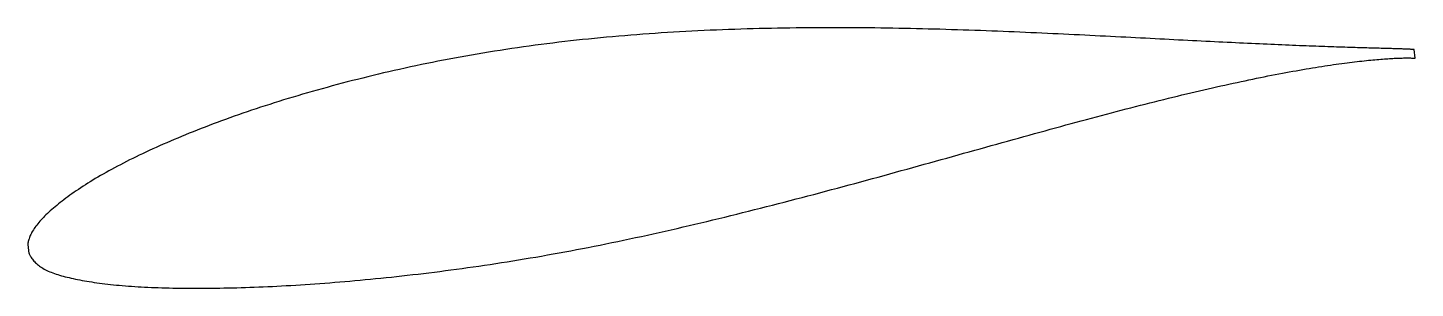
# Model space of a CAD drawing. Header units: metres. Extents: x -32.5 to 65.9, y -7.2 to 11.2.
import ezdxf

# ---------------------------------------------------------------- set-up
doc = ezdxf.new("R2010")
doc.units = ezdxf.units.M

msp = doc.modelspace()

# ---------------------------------------------------------------- linework, layer by layer
msp.add_lwpolyline([(65.791, 9.684), (65.789, 9.684), (65.783, 9.685), (65.774, 9.686), (65.76, 9.688), (65.743, 9.69), (65.721, 9.692), (65.696, 9.694), (65.667, 9.696), (65.635, 9.698), (65.598, 9.701), (65.558, 9.703), (65.513, 9.705), (65.465, 9.708), (65.414, 9.71), (65.358, 9.713), (65.299, 9.716), (65.235, 9.718), (65.169, 9.721), (65.098, 9.724), (65.023, 9.727), (64.945, 9.729), (64.863, 9.732), (64.777, 9.735), (64.688, 9.738), (64.594, 9.741), (64.497, 9.744), (64.397, 9.747), (64.292, 9.75), (64.184, 9.753), (64.072, 9.756), (63.957, 9.76), (63.837, 9.763), (63.715, 9.767), (63.588, 9.77), (63.458, 9.774), (63.324, 9.778), (63.186, 9.781), (63.045, 9.785), (62.9, 9.789), (62.752, 9.793), (62.6, 9.798), (62.444, 9.802), (62.285, 9.807), (62.122, 9.812), (61.956, 9.816), (61.786, 9.821), (61.612, 9.826), (61.435, 9.832), (61.255, 9.837), (61.071, 9.843), (60.883, 9.849), (60.692, 9.855), (60.498, 9.861), (60.3, 9.868), (60.099, 9.874), (59.894, 9.881), (59.686, 9.888), (59.474, 9.896), (59.259, 9.903), (59.041, 9.911), (58.82, 9.919), (58.595, 9.928), (58.366, 9.936), (58.135, 9.945), (57.9, 9.954), (57.662, 9.964), (57.421, 9.973), (57.176, 9.983), (56.929, 9.993), (56.678, 10.004), (56.424, 10.015), (56.166, 10.026), (55.906, 10.037), (55.643, 10.049), (55.376, 10.06), (55.106, 10.072), (54.834, 10.084), (54.558, 10.097), (54.279, 10.11), (53.998, 10.123), (53.713, 10.136), (53.426, 10.15), (53.135, 10.163), (52.842, 10.178), (52.546, 10.192), (52.246, 10.207), (51.944, 10.222), (51.64, 10.236), (51.332, 10.251), (51.022, 10.267), (50.709, 10.283), (50.393, 10.299), (50.075, 10.315), (49.754, 10.331), (49.43, 10.347), (49.104, 10.364), (48.775, 10.381), (48.444, 10.398), (48.11, 10.415), (47.773, 10.432), (47.434, 10.45), (47.093, 10.468), (46.749, 10.486), (46.403, 10.503), (46.054, 10.521), (45.704, 10.54), (45.35, 10.558), (44.995, 10.577), (44.637, 10.595), (44.277, 10.613), (43.915, 10.632), (43.551, 10.65), (43.184, 10.669), (42.816, 10.688), (42.445, 10.706), (42.072, 10.724), (41.697, 10.743), (41.321, 10.761), (40.942, 10.779), (40.562, 10.797), (40.179, 10.815), (39.795, 10.833), (39.409, 10.851), (39.021, 10.868), (38.631, 10.885), (38.239, 10.903), (37.846, 10.92), (37.452, 10.936), (37.055, 10.953), (36.657, 10.969), (36.257, 10.985), (35.856, 11), (35.454, 11.015), (35.049, 11.03), (34.644, 11.045), (34.237, 11.059), (33.829, 11.073), (33.419, 11.086), (33.008, 11.099), (32.595, 11.112), (32.182, 11.124), (31.767, 11.135), (31.351, 11.146), (30.934, 11.156), (30.516, 11.166), (30.097, 11.176), (29.677, 11.185), (29.255, 11.193), (28.833, 11.2), (28.41, 11.207), (27.986, 11.213), (27.561, 11.219), (27.136, 11.224), (26.709, 11.228), (26.282, 11.231), (25.854, 11.233), (25.425, 11.236), (24.996, 11.237), (24.566, 11.237), (24.136, 11.236), (23.705, 11.235), (23.273, 11.232), (22.841, 11.23), (22.409, 11.226), (21.976, 11.221), (21.543, 11.215), (21.109, 11.208), (20.675, 11.201), (20.241, 11.192), (19.807, 11.183), (19.372, 11.173), (18.937, 11.162), (18.502, 11.149), (18.068, 11.136), (17.633, 11.122), (17.198, 11.106), (16.763, 11.09), (16.328, 11.072), (15.893, 11.054), (15.458, 11.034), (15.024, 11.014), (14.589, 10.992), (14.155, 10.969), (13.721, 10.945), (13.288, 10.919), (12.854, 10.893), (12.422, 10.865), (11.989, 10.836), (11.557, 10.806), (11.126, 10.775), (10.695, 10.742), (10.264, 10.709), (9.834, 10.673), (9.405, 10.637), (8.976, 10.6), (8.548, 10.561), (8.121, 10.521), (7.695, 10.479), (7.269, 10.436), (6.844, 10.392), (6.42, 10.347), (5.997, 10.3), (5.575, 10.252), (5.154, 10.202), (4.733, 10.152), (4.314, 10.099), (3.896, 10.046), (3.479, 9.991), (3.063, 9.934), (2.648, 9.876), (2.234, 9.817), (1.822, 9.757), (1.411, 9.696), (1.001, 9.633), (0.592, 9.569), (0.185, 9.503), (-0.221, 9.436), (-0.625, 9.368), (-1.028, 9.299), (-1.43, 9.228), (-1.83, 9.156), (-2.229, 9.082), (-2.626, 9.008), (-3.021, 8.932), (-3.415, 8.855), (-3.808, 8.777), (-4.198, 8.698), (-4.587, 8.617), (-4.974, 8.536), (-5.36, 8.453), (-5.743, 8.37), (-6.125, 8.285), (-6.505, 8.2), (-6.884, 8.113), (-7.26, 8.026), (-7.634, 7.937), (-8.007, 7.848), (-8.378, 7.757), (-8.746, 7.666), (-9.113, 7.574), (-9.477, 7.482), (-9.84, 7.388), (-10.201, 7.294), (-10.559, 7.199), (-10.915, 7.104), (-11.269, 7.008), (-11.621, 6.91), (-11.971, 6.812), (-12.318, 6.714), (-12.664, 6.615), (-13.007, 6.515), (-13.347, 6.415), (-13.686, 6.314), (-14.021, 6.212), (-14.355, 6.11), (-14.686, 6.007), (-15.015, 5.904), (-15.341, 5.8), (-15.665, 5.695), (-15.986, 5.59), (-16.305, 5.485), (-16.621, 5.379), (-16.935, 5.272), (-17.246, 5.166), (-17.554, 5.058), (-17.86, 4.951), (-18.163, 4.842), (-18.464, 4.734), (-18.761, 4.625), (-19.056, 4.516), (-19.349, 4.407), (-19.638, 4.297), (-19.925, 4.187), (-20.209, 4.077), (-20.49, 3.967), (-20.768, 3.856), (-21.044, 3.746), (-21.316, 3.635), (-21.586, 3.524), (-21.853, 3.413), (-22.116, 3.301), (-22.377, 3.19), (-22.635, 3.079), (-22.89, 2.967), (-23.142, 2.856), (-23.39, 2.744), (-23.636, 2.633), (-23.879, 2.521), (-24.118, 2.41), (-24.355, 2.298), (-24.588, 2.186), (-24.818, 2.075), (-25.045, 1.964), (-25.269, 1.853), (-25.49, 1.741), (-25.708, 1.63), (-25.922, 1.519), (-26.133, 1.409), (-26.341, 1.298), (-26.545, 1.188), (-26.746, 1.077), (-26.944, 0.967), (-27.139, 0.857), (-27.33, 0.748), (-27.518, 0.638), (-27.703, 0.529), (-27.884, 0.42), (-28.062, 0.311), (-28.236, 0.202), (-28.407, 0.094), (-28.575, -0.014), (-28.739, -0.122), (-28.9, -0.229), (-29.057, -0.335), (-29.211, -0.441), (-29.362, -0.547), (-29.509, -0.652), (-29.652, -0.757), (-29.792, -0.86), (-29.929, -0.963), (-30.062, -1.066), (-30.192, -1.167), (-30.318, -1.268), (-30.44, -1.368), (-30.56, -1.467), (-30.675, -1.565), (-30.787, -1.662), (-30.896, -1.758), (-31.001, -1.853), (-31.102, -1.948), (-31.2, -2.042), (-31.295, -2.134), (-31.386, -2.226), (-31.473, -2.318), (-31.556, -2.408), (-31.636, -2.498), (-31.712, -2.587), (-31.785, -2.675), (-31.854, -2.762), (-31.92, -2.848), (-31.981, -2.934), (-32.039, -3.019), (-32.094, -3.103), (-32.145, -3.186), (-32.192, -3.268), (-32.236, -3.348), (-32.276, -3.428), (-32.312, -3.506), (-32.345, -3.582), (-32.374, -3.657), (-32.4, -3.729), (-32.422, -3.799), (-32.441, -3.866), (-32.457, -3.929), (-32.469, -3.988), (-32.479, -4.04), (-32.486, -4.085), (-32.491, -4.119), (-32.493, -4.141), (-32.405, -4.77), (-32.402, -4.774), (-32.394, -4.788), (-32.381, -4.812), (-32.363, -4.845), (-32.339, -4.892), (-32.311, -4.946), (-32.277, -5.005), (-32.24, -5.067), (-32.198, -5.13), (-32.153, -5.193), (-32.104, -5.257), (-32.051, -5.32), (-31.994, -5.382), (-31.934, -5.442), (-31.87, -5.502), (-31.803, -5.561), (-31.732, -5.618), (-31.657, -5.673), (-31.579, -5.728), (-31.497, -5.781), (-31.412, -5.833), (-31.323, -5.883), (-31.231, -5.932), (-31.135, -5.98), (-31.035, -6.026), (-30.932, -6.072), (-30.826, -6.115), (-30.715, -6.158), (-30.602, -6.199), (-30.484, -6.24), (-30.364, -6.279), (-30.239, -6.317), (-30.112, -6.355), (-29.98, -6.391), (-29.845, -6.427), (-29.707, -6.461), (-29.565, -6.495), (-29.42, -6.529), (-29.271, -6.562), (-29.118, -6.594), (-28.962, -6.625), (-28.803, -6.656), (-28.64, -6.686), (-28.473, -6.716), (-28.304, -6.745), (-28.13, -6.773), (-27.954, -6.801), (-27.774, -6.828), (-27.59, -6.855), (-27.403, -6.88), (-27.213, -6.905), (-27.019, -6.929), (-26.822, -6.952), (-26.622, -6.975), (-26.419, -6.996), (-26.212, -7.017), (-26.002, -7.036), (-25.789, -7.055), (-25.573, -7.073), (-25.353, -7.09), (-25.131, -7.106), (-24.905, -7.121), (-24.676, -7.135), (-24.443, -7.149), (-24.208, -7.161), (-23.97, -7.173), (-23.728, -7.184), (-23.484, -7.194), (-23.236, -7.203), (-22.986, -7.211), (-22.732, -7.219), (-22.475, -7.225), (-22.216, -7.231), (-21.953, -7.236), (-21.688, -7.24), (-21.42, -7.244), (-21.148, -7.246), (-20.874, -7.248), (-20.597, -7.248), (-20.318, -7.248), (-20.035, -7.247), (-19.75, -7.245), (-19.462, -7.242), (-19.171, -7.239), (-18.877, -7.234), (-18.581, -7.229), (-18.282, -7.223), (-17.98, -7.216), (-17.676, -7.208), (-17.37, -7.199), (-17.06, -7.189), (-16.748, -7.179), (-16.434, -7.167), (-16.117, -7.154), (-15.798, -7.141), (-15.476, -7.127), (-15.152, -7.112), (-14.825, -7.096), (-14.496, -7.078), (-14.165, -7.06), (-13.831, -7.041), (-13.495, -7.021), (-13.157, -7), (-12.817, -6.978), (-12.474, -6.955), (-12.129, -6.931), (-11.782, -6.906), (-11.433, -6.88), (-11.082, -6.853), (-10.728, -6.825), (-10.373, -6.796), (-10.016, -6.765), (-9.656, -6.734), (-9.295, -6.702), (-8.932, -6.669), (-8.567, -6.635), (-8.2, -6.6), (-7.831, -6.563), (-7.46, -6.526), (-7.088, -6.488), (-6.714, -6.449), (-6.338, -6.409), (-5.96, -6.367), (-5.581, -6.325), (-5.2, -6.282), (-4.817, -6.237), (-4.433, -6.192), (-4.047, -6.145), (-3.66, -6.097), (-3.271, -6.048), (-2.881, -5.998), (-2.49, -5.947), (-2.097, -5.894), (-1.703, -5.841), (-1.307, -5.786), (-0.91, -5.73), (-0.512, -5.673), (-0.113, -5.614), (0.288, -5.554), (0.69, -5.493), (1.093, -5.431), (1.496, -5.367), (1.901, -5.302), (2.307, -5.236), (2.714, -5.169), (3.122, -5.1), (3.531, -5.03), (3.941, -4.959), (4.352, -4.886), (4.763, -4.812), (5.176, -4.737), (5.589, -4.662), (6.003, -4.584), (6.417, -4.506), (6.832, -4.426), (7.248, -4.345), (7.665, -4.263), (8.082, -4.179), (8.5, -4.095), (8.918, -4.009), (9.337, -3.923), (9.756, -3.835), (10.176, -3.746), (10.596, -3.656), (11.016, -3.565), (11.437, -3.473), (11.858, -3.38), (12.279, -3.286), (12.701, -3.191), (13.123, -3.095), (13.545, -2.999), (13.967, -2.901), (14.39, -2.803), (14.812, -2.704), (15.235, -2.604), (15.658, -2.503), (16.08, -2.401), (16.503, -2.299), (16.926, -2.196), (17.348, -2.092), (17.771, -1.988), (18.193, -1.883), (18.616, -1.777), (19.038, -1.671), (19.459, -1.564), (19.881, -1.457), (20.302, -1.35), (20.723, -1.241), (21.144, -1.133), (21.564, -1.024), (21.984, -0.914), (22.404, -0.804), (22.823, -0.694), (23.242, -0.584), (23.66, -0.473), (24.077, -0.362), (24.494, -0.251), (24.91, -0.139), (25.326, -0.027), (25.741, 0.084), (26.156, 0.196), (26.57, 0.309), (26.982, 0.421), (27.395, 0.534), (27.806, 0.646), (28.217, 0.759), (28.626, 0.871), (29.035, 0.984), (29.443, 1.097), (29.85, 1.209), (30.256, 1.322), (30.661, 1.434), (31.065, 1.546), (31.467, 1.659), (31.869, 1.771), (32.27, 1.882), (32.669, 1.994), (33.068, 2.105), (33.465, 2.216), (33.86, 2.327), (34.255, 2.437), (34.648, 2.547), (35.041, 2.656), (35.431, 2.765), (35.821, 2.874), (36.208, 2.982), (36.595, 3.09), (36.98, 3.197), (37.364, 3.303), (37.746, 3.41), (38.126, 3.515), (38.505, 3.62), (38.883, 3.724), (39.258, 3.828), (39.632, 3.931), (40.005, 4.033), (40.376, 4.135), (40.745, 4.235), (41.112, 4.336), (41.478, 4.435), (41.841, 4.534), (42.203, 4.631), (42.564, 4.728), (42.922, 4.824), (43.278, 4.919), (43.633, 5.013), (43.985, 5.107), (44.336, 5.2), (44.684, 5.291), (45.03, 5.382), (45.375, 5.471), (45.717, 5.56), (46.057, 5.648), (46.396, 5.734), (46.731, 5.82), (47.065, 5.904), (47.397, 5.988), (47.726, 6.07), (48.053, 6.152), (48.378, 6.232), (48.701, 6.311), (49.021, 6.389), (49.339, 6.466), (49.654, 6.542), (49.967, 6.616), (50.278, 6.69), (50.586, 6.762), (50.892, 6.833), (51.196, 6.903), (51.496, 6.972), (51.795, 7.039), (52.091, 7.106), (52.384, 7.171), (52.674, 7.236), (52.962, 7.299), (53.247, 7.361), (53.53, 7.421), (53.81, 7.481), (54.087, 7.539), (54.362, 7.596), (54.633, 7.652), (54.902, 7.707), (55.168, 7.76), (55.432, 7.813), (55.692, 7.864), (55.95, 7.914), (56.205, 7.963), (56.457, 8.01), (56.706, 8.057), (56.951, 8.102), (57.194, 8.146), (57.435, 8.189), (57.672, 8.231), (57.906, 8.272), (58.137, 8.312), (58.365, 8.35), (58.589, 8.387), (58.811, 8.423), (59.03, 8.458), (59.246, 8.492), (59.458, 8.525), (59.667, 8.557), (59.873, 8.587), (60.076, 8.617), (60.276, 8.645), (60.472, 8.673), (60.665, 8.699), (60.855, 8.725), (61.042, 8.749), (61.225, 8.773), (61.405, 8.795), (61.581, 8.816), (61.755, 8.837), (61.924, 8.856), (62.091, 8.875), (62.254, 8.893), (62.414, 8.91), (62.57, 8.926), (62.723, 8.941), (62.872, 8.955), (63.018, 8.968), (63.161, 8.981), (63.3, 8.993), (63.435, 9.004), (63.567, 9.014), (63.695, 9.024), (63.82, 9.033), (63.941, 9.041), (64.059, 9.048), (64.173, 9.055), (64.284, 9.062), (64.391, 9.067), (64.494, 9.072), (64.594, 9.076), (64.69, 9.08), (64.782, 9.083), (64.871, 9.086), (64.956, 9.088), (65.037, 9.09), (65.115, 9.091), (65.189, 9.092), (65.259, 9.093), (65.326, 9.093), (65.388, 9.093), (65.447, 9.092), (65.503, 9.091), (65.554, 9.09), (65.602, 9.089), (65.646, 9.087), (65.686, 9.086), (65.723, 9.084), (65.756, 9.082), (65.785, 9.08), (65.81, 9.078), (65.831, 9.076), (65.848, 9.074), (65.862, 9.073), (65.872, 9.071), (65.878, 9.07), (65.88, 9.07)], close=True)

doc.saveas('drawing.dxf')
